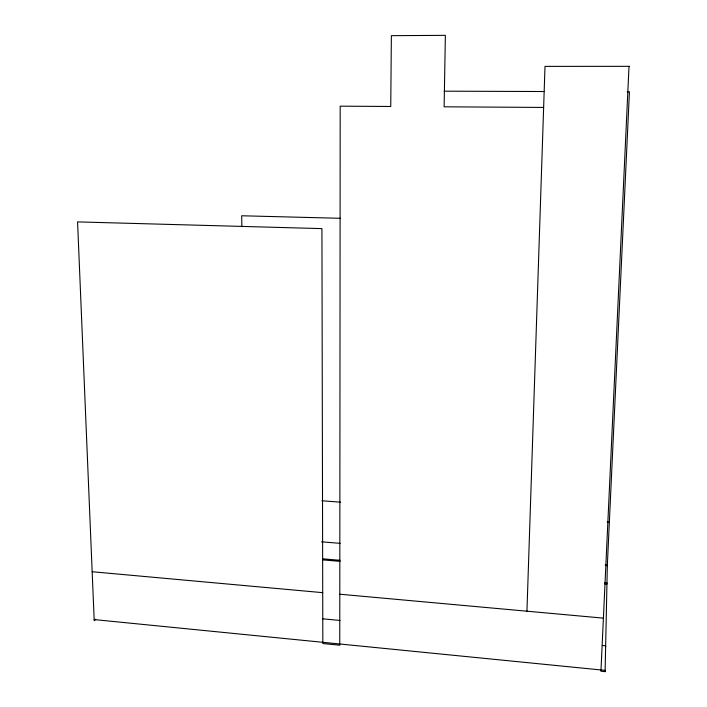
<?xml version="1.0" encoding="UTF-8"?>
<svg xmlns="http://www.w3.org/2000/svg" width="707" height="707" viewBox="0 0 707 707"><rect width="100%" height="100%" fill="white"/><g stroke="black" fill="none" stroke-linecap="round" stroke-linejoin="round"><path stroke-width="1.06" d="M629.018 66.325L600.941 671.235L605.104 671.65L607.34 565.238L605.139 565.061M526.945 611.202L545 66.387L629.257 66.325M607.286 566.307L629.433 91.839L627.224 91.83M605.616 647.02L605.669 645.783L602.373 645.464M605.104 671.65L605.157 670.369L94.164 619.579M95.754 619.235L94.217 620.764L77.567 221.892L321.932 228.617L322.825 643.538L339.758 645.217L340.182 106.165L390.75 106.474L391.369 35.668L445.366 35.35L444.129 106.81L543.639 107.429M444.129 91.176L544.496 91.53M340.58 218.304L241.697 215.768L241.856 226.673M321.844 500.768L340.571 502.173M607.145 522.111L609.346 522.279M321.508 541.809L340.191 543.347M322.498 558.813L340.076 560.298M604.777 582.771L606.968 582.957L606.924 584.062L604.724 583.876M322.498 559.864L340.067 561.358M92.166 571.733L322.719 592.66M339.802 594.216L603.407 618.139M322.427 618.784L339.996 620.463"/></g></svg>
